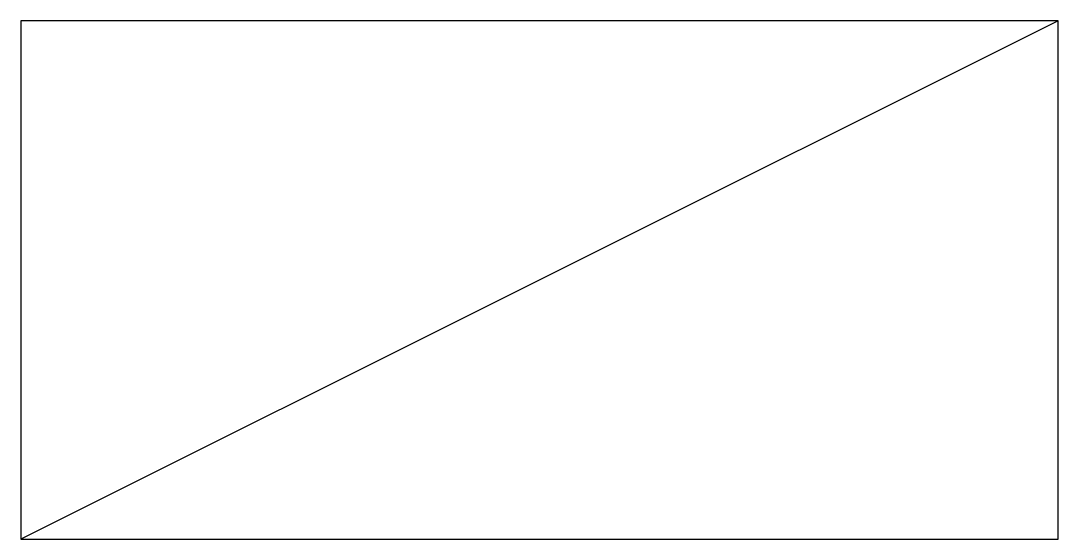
# Model space of a CAD drawing. Header units: millimetres. Extents: x -3 to 3, y 0 to 3.
import ezdxf

# ---------------------------------------------------------------- set-up
doc = ezdxf.new("R2010")
doc.units = ezdxf.units.MM
doc.layers.add('jidou1', color=3, linetype='Continuous')

# ---------------------------------------------------------------- blocks, each defined once
blk = doc.blocks.new('b02h')
at = {"layer": 'jidou1', "color": 3, "linetype": 'Continuous'}
blk.add_line((3, 3), (-3, 0), dxfattribs=at)
blk.add_lwpolyline([(-3, 0), (3, 0), (3, 3), (-3, 3)], close=True, dxfattribs=at)

msp = doc.modelspace()

# ---------------------------------------------------------------- block references
at = {"layer": 'jidou1', "color": 3, "linetype": 'Continuous'}
msp.add_blockref('b02h', (0, 0), dxfattribs=at)

doc.saveas('drawing.dxf')
